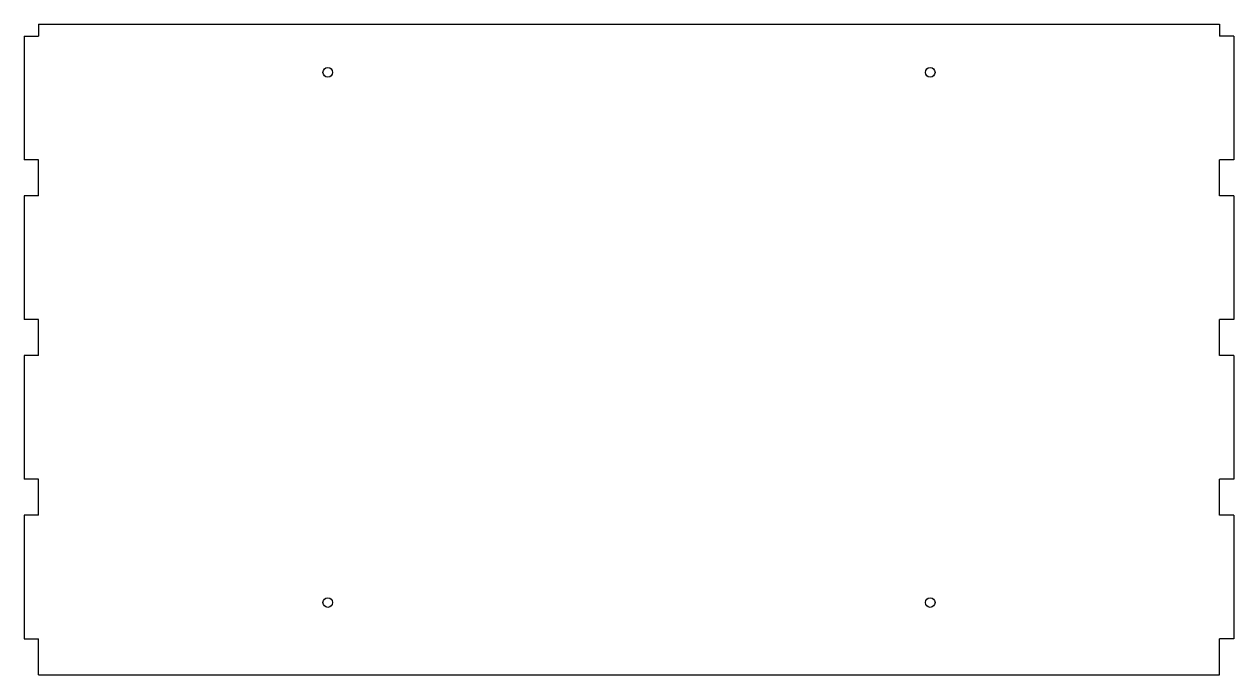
# Model space of a CAD drawing. Extents: x -25 to 25.2, y -13.7 to 13.3.
import ezdxf

# ---------------------------------------------------------------- set-up
doc = ezdxf.new("R2010")
doc.units = 0
doc.layers.add('VISIBLE', color=7, linetype='CONTINUOUS')

msp = doc.modelspace()

# ---------------------------------------------------------------- linework, layer by layer
at = {"layer": 'VISIBLE'}
for p, q in [((-24.442, 13.256), (24.558, 13.256)), ((-24.442, 13.256), (-24.442, 12.756)), ((24.558, 13.256), (24.558, 12.756)), ((-25.042, 12.756), (-24.442, 12.756)), ((-25.042, 12.756), (-25.042, 7.631)), ((25.158, 12.756), (24.558, 12.756)), ((25.158, 12.756), (25.158, 7.631)), ((-24.442, 7.631), (-25.042, 7.631)), ((-24.442, 6.131), (-24.442, 7.631)), ((24.558, 6.131), (24.558, 7.631)), ((25.158, 7.631), (24.558, 7.631)), ((-24.442, 6.131), (-25.042, 6.131)), ((-25.042, 6.131), (-25.042, 1.006)), ((25.158, 6.131), (24.558, 6.131)), ((25.158, 6.131), (25.158, 1.006)), ((-24.442, 1.006), (-25.042, 1.006)), ((-24.442, -0.494), (-24.442, 1.006)), ((24.558, -0.494), (24.558, 1.006)), ((25.158, 1.006), (24.558, 1.006)), ((-24.442, -0.494), (-25.042, -0.494)), ((-25.042, -0.494), (-25.042, -5.619)), ((25.158, -0.494), (24.558, -0.494)), ((25.158, -0.494), (25.158, -5.619)), ((-24.442, -5.619), (-25.042, -5.619)), ((-24.442, -7.119), (-24.442, -5.619)), ((24.558, -7.119), (24.558, -5.619)), ((25.158, -5.619), (24.558, -5.619)), ((-24.442, -7.119), (-25.042, -7.119)), ((-25.042, -7.119), (-25.042, -12.244)), ((25.158, -7.119), (24.558, -7.119)), ((25.158, -7.119), (25.158, -12.244)), ((-25.042, -12.244), (-24.442, -12.244)), ((-24.442, -13.744), (-24.442, -12.244)), ((24.558, -13.744), (24.558, -12.244)), ((25.158, -12.244), (24.558, -12.244)), ((-24.442, -13.744), (24.558, -13.744))]:
    msp.add_line(p, q, dxfattribs=at)
for centre in [(-12.442, 11.256), (12.558, 11.256), (-12.442, -10.744), (12.558, -10.744)]:
    msp.add_circle(centre, 0.2, dxfattribs=at)

doc.saveas('drawing.dxf')
